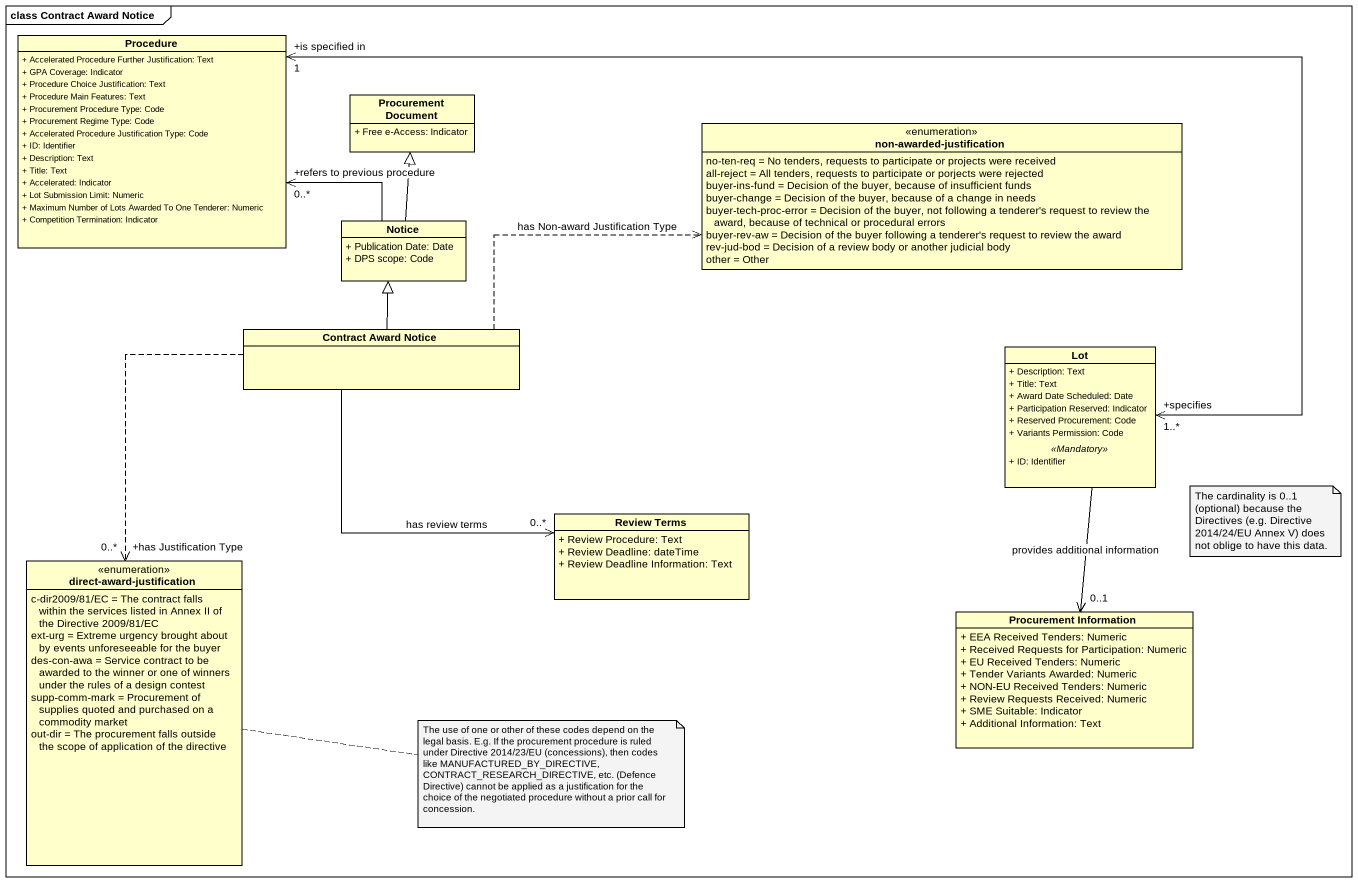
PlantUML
@startuml
mainframe class Contract Award Notice
hide circle
hide empty members
skinparam classAttributeIconSize 0
class Procedure {
  + Accelerated Procedure Further Justification: Text
  + GPA Coverage: Indicator
  + Procedure Choice Justification: Text
  + Procedure Main Features: Text
  + Procurement Procedure Type: Code
  + Procurement Regime Type: Code
  + Accelerated Procedure Justification Type: Code
  + ID: Identifier
  + Description: Text
  + Title: Text
  + Accelerated: Indicator
  + Lot Submission Limit: Numeric
  + Maximum Number of Lots Awarded To One Tenderer: Numeric
  + Competition Termination: Indicator
}
class "Procurement Document" as Procurement_Document {
  + Free e-Access: Indicator
}
enum "non-awarded-justification" as non_awarded_justification {
  no-ten-req = No tenders, requests to participate or projects were received
  all-reject = All tenders, requests to participate or porjects were rejected
  buyer-ins-fund = Decision of the buyer, because of insufficient funds
  buyer-change = Decision of the buyer, because of a change in needs
  buyer-tech-proc-error = Decision of the buyer, not following a tenderer's request to review the award, because of technical or procedural errors
  buyer-rev-aw = Decision of the buyer following a tenderer's request to review the award
  rev-jud-bod = Decision of a review body or another judicial body
  other = Other
}
class Notice {
  + Publication Date: Date
  + DPS scope: Code
}
class "Contract Award Notice" as Contract_Award_Notice
class Lot {
  + Description: Text
  + Title: Text
  + Award Date Scheduled: Date
  + Participation Reserved: Indicator
  + Reserved Procurement: Code
  + Variants Permission: Code
  .. <<Mandatory>> ..
  + ID: Identifier
}
class "Review Terms" as Review_Terms {
  + Review Procedure: Text
  + Review Deadline: dateTime
  + Review Deadline Information: Text
}
enum "direct-award-justification" as direct_award_justification {
  c-dir2009/81/EC = The contract falls within the services listed in Annex II of the Directive 2009/81/EC
  ext-urg = Extreme urgency brought about by events unforeseeable for the buyer
  des-con-awa = Service contract to be awarded to the winner or one of winners under the rules of a design contest
  supp-comm-mark = Procurement of supplies quoted and purchased on a commodity market
  out-dir = The procurement falls outside the scope of application of the directive
}
class "Procurement Information" as Procurement_Information {
  + EEA Received Tenders: Numeric
  + Received Requests for Participation: Numeric
  + EU Received Tenders: Numeric
  + Tender Variants Awarded: Numeric
  + NON-EU Received Tenders: Numeric
  + Review Requests Received: Numeric
  + SME Suitable: Indicator
  + Additional Information: Text
}
Procedure "+is specified in\n1" <-right-> "+specifies\n1..*" Lot
Notice -left-> "+refers to previous procedure\n0..*" Procedure
Notice -up-|> Procurement_Document
Contract_Award_Notice .right.> non_awarded_justification : has Non-award Justification Type
Contract_Award_Notice -up-|> Notice
Contract_Award_Notice --> "0..*" Review_Terms : has review terms
Contract_Award_Notice ..> "+has Justification Type\n0..*" direct_award_justification
Lot --> "0..1" Procurement_Information : provides additional information
note as N1
  The cardinality is 0..1 (optional) because the Directives (e.g. Directive 2014/24/EU Annex V) does not oblige to have this data.
end note
note right of direct_award_justification : The use of one or other of these codes depend on the legal basis. E.g. If the procurement procedure is ruled under Directive 2014/23/EU (concessions), then codes like MANUFACTURED_BY_DIRECTIVE, CONTRACT_RESEARCH_DIRECTIVE, etc. (Defence Directive) cannot be applied as a justification for the choice of the negotiated procedure without a prior call for concession.
@enduml
